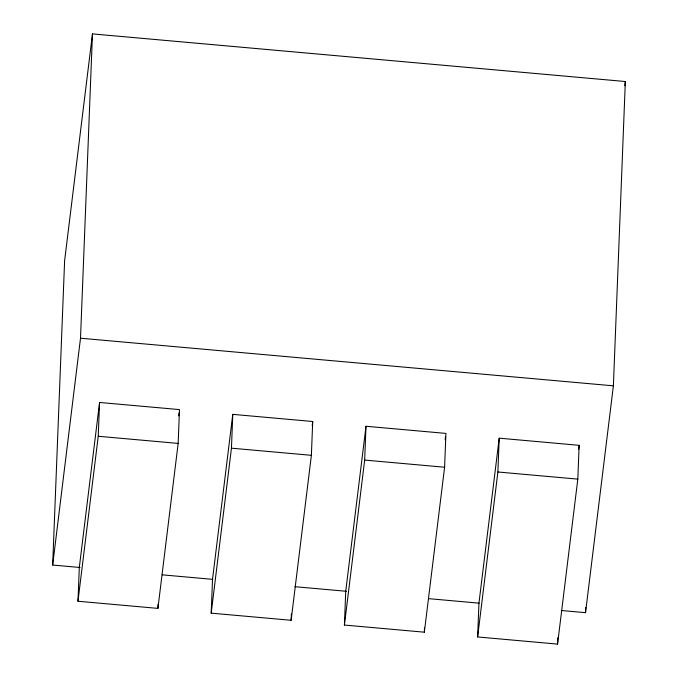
<?xml version="1.0" encoding="UTF-8"?>
<svg xmlns="http://www.w3.org/2000/svg" width="678" height="678" viewBox="0 0 678 678"><rect width="100%" height="100%" fill="white"/><g stroke="black" fill="none" stroke-linecap="round" stroke-linejoin="round"><path stroke-width="1.02" d="M80.046 567.494L52.664 565.045L64.613 260.733L92.471 33.9L625.336 81.521L613.387 385.833L585.529 612.666L561.308 610.505M52.664 565.045L80.513 338.212L92.471 33.9M77.978 601.242L79.309 567.427L99.564 402.461L179.492 409.597L178.161 443.412L157.906 608.386L77.978 601.242L98.234 436.268L99.564 402.461M157.906 608.386L158.076 604.157M211.197 613.149L212.519 579.334L232.774 414.36L312.711 421.504L311.38 455.319L291.125 620.285L211.197 613.149L231.452 448.175L232.774 414.36M291.125 620.285L291.37 613.946M344.416 625.048L345.738 591.241L365.993 426.267L445.929 433.411L444.599 467.227L424.343 632.193L344.416 625.048L364.671 460.082L365.993 426.267M424.343 632.193L424.504 627.972M477.626 636.956L478.956 603.14L499.211 438.174L579.148 445.319L577.817 479.126L557.562 644.1L477.626 636.956L497.881 471.99L499.211 438.174M557.562 644.1L557.808 637.761M585.529 612.666L585.741 607.386M178.721 415.902L179.102 412.749M312.194 425.708L312.711 421.504M445.149 439.717L445.539 436.564M578.631 449.522L579.148 445.319M624.819 85.725L625.336 81.521M80.513 338.212L613.387 385.833M98.234 436.268L178.161 443.412M231.452 448.175L311.38 455.319M364.671 460.082L444.599 467.227M497.881 471.99L577.817 479.126M162.186 574.834L212.731 579.351M294.879 586.69L346.475 591.301M428.623 598.649L479.168 603.166"/></g></svg>
